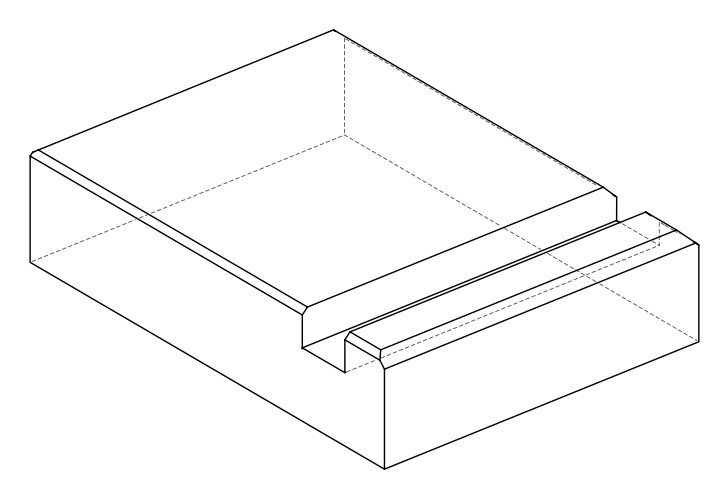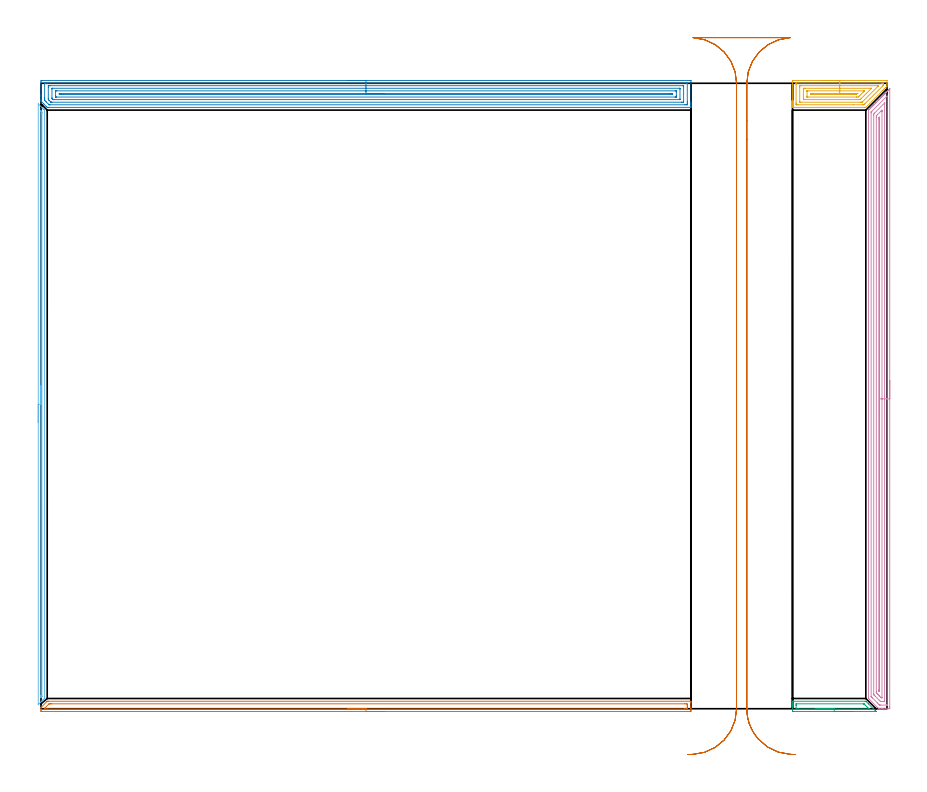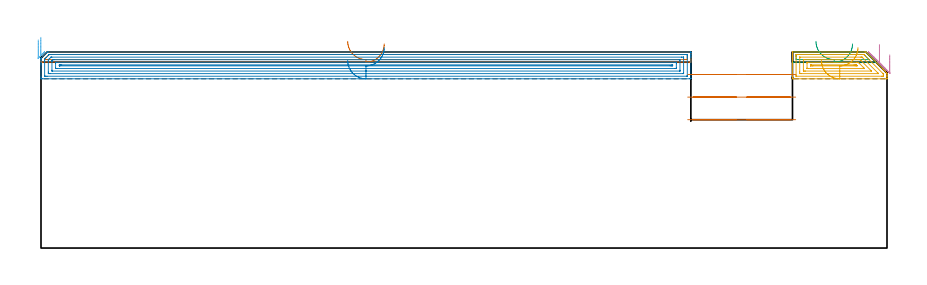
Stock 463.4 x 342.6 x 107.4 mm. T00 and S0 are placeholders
(PLAN: 7 operations, 1 tool changes, 52.4 min)
(1 AREA_MILL | FG_CHAMFER_SURFACE | UGT0205_001 | 5.88 min | 5641 mm3)
(2 AREA_MILL_1 | FG_CHAMFER_SURFACE_1 | UGT0205_001 | 17.27 min | 39229 mm3)
(3 AREA_MILL_2 | FG_CHAMFER_SURFACE_2 | UGT0205_001 | 0.89 min | 844 mm3)
(4 AREA_MILL_3 | FG_CHAMFER_SURFACE_3 | UGT0205_001 | 13.47 min | 22923 mm3)
(5 AREA_MILL_4 | FG_CHAMFER_SURFACE_4 | UGT0205_001 | 2.47 min | 5653 mm3)
(6 AREA_MILL_5 | FG_CHAMFER_SURFACE_5 | UGT0205_001 | 5.36 min | 1869 mm3)
(7 MILL_RECTANGULAR_SLOT | SLOT_RECTANGULAR | UGT0201_020 | Follow Part, ap 12.5, ae 75% | 7.02 min | 705094 mm3)
(TOOL UGT0205_001 | Chamfer Mill 20 x 3 x 45 deg. | D20 FL50 Z2)
(TOOL UGT0201_020 | End mill 50 mm | D50 FL50 Z4)
(OP 1 AREA_MILL)
G17 G21 G94 G90
T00 M6
G54
G17 G0 G90 X188. Y-1.5 S1061 M3
G43 Z117.4 H0
Z111.8
G94 G1 X187.962 Z110.928 F250.
X187.848 Z110.064
X187.659 Z109.212
X187.397 Z108.38
X187.063 Z107.574
X186.66 Z106.8
X186.192 Z106.064
X185.66 Z105.372
X185.071 Z104.729
X184.428 Z104.14
X183.736 Z103.608
X183. Z103.14
X182.226 Z102.737
X181.42 Z102.403
X180.588 Z102.141
X179.736 Z101.952
X178.872 Z101.838
X178. Z101.8
X0.621
X0.462 Y-1.499 Z101.801
X0.175 Y-1.496 Z101.804
X0.002 Y-1.491 Z101.805
X0. Y-1.273 Z102.023
Y-0.926 Z102.37
Y-0.23 Z103.07
Y0.507 Z103.806
X0.002 Y0.683 Z103.975
X0.008 Y0.711 Z104.003
X0.154 Y0.855 Z104.154
X3.27 Y3.971 Z107.269
X3.302 Y4.003 Z107.302
X3.4 Y4.101 Z107.399
X4.141 Y4.1 Z107.4
X355.825
X355.99 Y4.097 Z107.388
X355.992 Y4.052 Z107.343
X356. Y3.651 Z106.95
Y3.331 Z106.631
Y2.635 Z105.93
Y1.397 Z104.694
Y0.855 Z104.149
Y0.236 Z103.531
Y-0.035 Z103.26
Y-0.654 Z102.642
X355.998 Y-0.926 Z102.37
X355.992 Y-1.491 Z101.805
X355.948 Y-1.493 Z101.804
X355.379 Y-1.5 Z101.8
X178.
Y-0.086 Z103.214
X3.302
X2.456 Y-0.082 Z103.218
X2.409 Y-0.079 Z103.221
X2.01 Y-0.035 Z103.265
Y0.168 Z103.468
X2.021 Y0.259 Z103.559
X2.066 Y0.306 Z103.606
X2.409 Y0.658 Z103.958
X4.196 Y2.445 Z105.745
X4.293 Y2.538 Z105.838
X4.397 Y2.635 Z105.935
X5.043 Y2.682 Z105.982
X5.089 Y2.683 Z105.983
X5.933 Y2.686 Z105.986
X352.698
X353.544 Y2.682 Z105.982
X353.591 Y2.679 Z105.979
X353.99 Y2.635 Z105.935
X353.997 Y2.231 Z105.531
X353.999 Y1.745 Z105.045
X354. Y1.338 Z104.638
X353.999 Y0.855 Z104.155
X353.998 Y0.45 Z103.75
X353.99 Y-0.035 Z103.265
X353.636 Y-0.079 Z103.221
X353.591 Y-0.082 Z103.218
X352.748 Y-0.086 Z103.214
X352.698
X178.
X177.128 Z103.252
X176.264 Z103.366
X175.412 Z103.555
X174.58 Z103.817
X173.774 Z104.151
X173. Z104.554
X172.264 Z105.023
X171.572 Z105.554
X170.929 Z106.143
X170.34 Z106.786
X169.808 Z107.478
X169.34 Z108.214
X168.937 Z108.988
X168.603 Z109.794
X168.341 Z110.626
X168.152 Z111.478
X168.038 Z112.343
X168. Z113.214
G0 Z117.4
M5
M2
(OP 2 AREA_MILL_1)
G17 G21 G94 G90
T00 M6
G54
G17 G0 G90 X168. Y344.1 S1061 M3
G43 Z117.4 H0
Z102.7
G94 G1 X168.038 Z101.828 F250.
X168.152 Z100.964
X168.341 Z100.112
X168.603 Z99.28
X168.937 Z98.474
X169.34 Z97.7
X169.808 Z96.964
X170.34 Z96.272
X170.929 Z95.629
X171.572 Z95.04
X172.264 Z94.508
X173. Z94.04
X173.774 Z93.637
X174.58 Z93.303
X175.412 Z93.041
X176.264 Z92.852
X177.128 Z92.738
X178. Z92.7
X355.379
X355.916 Y344.095 Z92.703
X355.99 Y344.092 Z92.706
X356. Y344.012 Z92.785
Y332.378 Z104.417
Y331.845 Z104.952
Y331.503 Z105.293
Y330.97 Z105.826
Y330.629 Z106.166
Y329.945 Z106.854
Y329.677 Z107.123
X355.997 Y329.536 Z107.256
X355.99 Y329.402 Z107.388
X355.825 Y329.4 Z107.4
X4.196
X3.398 Y329.404 Z107.393
X3.394 Y329.405 Z107.392
X2.799 Y330. Z106.798
X1.539 Y331.261 Z105.539
X0.373 Y332.427 Z104.372
X0.175 Y332.627 Z104.172
X0.01 Y332.801 Z103.999
X0.008 Y332.815 Z103.985
X0. Y333.157 Z103.643
Y333.443 Z103.357
Y334.127 Z102.668
Y335.343 Z101.454
Y335.876 Z100.919
Y336.484 Z100.312
Y343.138 Z93.659
X0.006 Y343.746 Z93.051
X0.01 Y344.093 Z92.704
X0.263 Y344.097 Z92.702
X0.621 Y344.1 Z92.7
X178.
Y342.686 Z94.114
X353.591 Y342.685 Z94.115
X353.783 Y342.684 Z94.116
X353.944 Y342.681 Z94.119
X353.979 Y342.679 Z94.121
X353.99 Y342.663 Z94.137
X353.993 Y342.632 Z94.168
X353.999 Y342.473 Z94.327
X354. Y332.378 Z104.422
Y331.503 Z105.297
X353.999 Y331.104 Z105.696
X353.995 Y330.97 Z105.83
X353.99 Y330.864 Z105.936
X353.979 Y330.821 Z105.979
X353.943 Y330.82 Z105.98
X353.591 Y330.816 Z105.984
X353.401 Y330.815 Z105.985
X352.698 Y330.814 Z105.986
X4.899
X4.548 Y330.817 Z105.983
X4.461 Y330.819 Z105.981
X4.443 Y330.821 Z105.979
X4.413 Y330.846 Z105.954
X4.353 Y330.901 Z105.899
X4.196 Y331.054 Z105.746
X2.873 Y332.378 Z104.422
X2.409 Y332.844 Z103.956
X2.01 Y333.252 Z103.548
X2.003 Y333.649 Z103.151
X2.001 Y334.127 Z102.673
X2. Y334.526 Z102.274
X2.001 Y342.396 Z94.404
X2.005 Y342.53 Z94.27
X2.01 Y342.636 Z94.164
X2.021 Y342.679 Z94.121
X2.057 Y342.68 Z94.12
X2.409 Y342.684 Z94.116
X2.599 Y342.685 Z94.115
X3.302 Y342.686 Z94.114
X178.
Y341.272 Z95.528
X351.652 Y341.271 Z95.529
X351.804 Y341.27 Z95.53
X351.956 Y341.266 Z95.534
X351.99 Y341.264 Z95.536
X351.994 Y341.237 Z95.563
X351.997 Y341.186 Z95.614
X351.999 Y341.122 Z95.678
X352. Y340.931 Z95.869
X351.999 Y332.569 Z104.231
X351.997 Y332.378 Z104.422
X351.993 Y332.282 Z104.518
X351.99 Y332.24 Z104.56
X351.95 Y332.235 Z104.565
X351.804 Y332.233 Z104.567
X351.063 Y332.229 Z104.571
X350.911
X5.983
X5.831 Y332.231 Z104.569
X5.527 Y332.235 Z104.565
X5.469 Y332.242 Z104.558
X5.448 Y332.259 Z104.541
X5.405 Y332.298 Z104.502
X5.322 Y332.378 Z104.422
X5.089 Y332.61 Z104.19
X4.448 Y333.252 Z103.548
X4.196 Y333.506 Z103.294
X4.046 Y333.665 Z103.135
X4.01 Y333.707 Z103.093
X4.006 Y333.807 Z102.993
X4.002 Y333.935 Z102.865
X4.001 Y334.127 Z102.673
X4. Y334.318 Z102.482
Y340.439 Z96.361
X4.004 Y341.122 Z95.678
X4.007 Y341.218 Z95.582
X4.01 Y341.26 Z95.54
X4.05 Y341.265 Z95.535
X4.196 Y341.267 Z95.533
X4.937 Y341.271 Z95.529
X5.089 Y341.272 Z95.528
X178.
Y339.857 Z96.943
X349.857 Y339.856 Z96.944
X349.908 Y339.855 Z96.945
X349.961 Y339.85 Z96.95
X349.99 Y339.844 Z96.956
X349.992 Y339.798 Z97.002
X350. Y339.39 Z97.41
Y334.127 Z102.673
X349.992 Y333.698 Z103.102
X349.99 Y333.651 Z103.149
X349.914 Y333.647 Z103.153
X349.783 Y333.644 Z103.156
X349.618 Y333.643 Z103.157
X7.371
X6.877 Y333.644 Z103.156
X6.712 Y333.646 Z103.154
X6.581 Y333.65 Z103.15
X6.504 Y333.657 Z103.143
X6.451 Y333.707 Z103.093
X6.033 Y334.127 Z102.673
X6.01 Y334.155 Z102.645
X6.005 Y334.18 Z102.62
X6.002 Y334.234 Z102.566
X6. Y334.341 Z102.459
Y334.555 Z102.245
Y339.374 Z97.426
X6.008 Y339.802 Z96.998
X6.01 Y339.849 Z96.951
X6.086 Y339.853 Z96.947
X6.217 Y339.856 Z96.944
X6.382 Y339.857 Z96.943
X178.
Y338.443 Z98.357
X347.393
X347.769 Y338.44 Z98.36
X347.956 Y338.436 Z98.364
X347.991 Y338.433 Z98.367
X347.994 Y338.4 Z98.4
X347.997 Y338.347 Z98.453
X348. Y337.85 Z98.95
Y335.876 Z100.924
X347.999 Y335.227 Z101.573
X347.995 Y335.133 Z101.667
X347.99 Y335.078 Z101.722
X347.982 Y335.063 Z101.737
X347.963 Y335.062 Z101.738
X347.754 Y335.059 Z101.741
X347.336 Y335.057 Z101.743
X8.607
X8.231 Y335.06 Z101.74
X8.044 Y335.064 Z101.736
X8.009 Y335.067 Z101.733
X8.006 Y335.1 Z101.7
X8.003 Y335.153 Z101.647
X8. Y335.651 Z101.149
X8.001 Y338.273 Z98.527
X8.005 Y338.367 Z98.433
X8.01 Y338.422 Z98.378
X8.018 Y338.437 Z98.363
X8.037 Y338.438 Z98.362
X8.246 Y338.441 Z98.359
X8.664 Y338.443 Z98.357
X178.
Y337.029 Z99.771
X344.655
X345.265 Y337.028 Z99.772
X345.549 Y337.026 Z99.774
X345.833 Y337.022 Z99.778
X345.99 Y337.009 Z99.791
X345.994 Y336.897 Z99.903
X345.995 Y336.75 Z100.05
X345.992 Y336.53 Z100.27
X345.99 Y336.481 Z100.319
X345.928 Y336.477 Z100.323
X345.831 Y336.474 Z100.326
X345.549 Y336.472 Z100.328
X11.345 Y336.471 Z100.329
X10.735 Y336.472 Z100.328
X10.451 Y336.474 Z100.326
X10.167 Y336.478 Z100.322
X10.01 Y336.492 Z100.308
X10.006 Y336.603 Z100.197
X10.005 Y336.75 Z100.05
X10.008 Y336.97 Z99.83
X10.01 Y337.019 Z99.781
X10.072 Y337.023 Z99.777
X10.169 Y337.026 Z99.774
X10.451 Y337.028 Z99.772
X178. Y337.029 Z99.771
X178.872 Z99.809
X179.736 Z99.923
X180.588 Z100.112
X181.42 Z100.374
X182.226 Z100.708
X183. Z101.111
X183.736 Z101.58
X184.428 Z102.111
X185.071 Z102.7
X185.66 Z103.343
X186.192 Z104.035
X186.66 Z104.771
X187.063 Z105.545
X187.397 Z106.351
X187.659 Z107.183
X187.848 Z108.035
X187.962 Z108.9
X188. Z109.771
G0 Z117.4
M5
M2
(OP 3 AREA_MILL_2)
G17 G21 G94 G90
T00 M6
G54
G17 G0 G90 X444.5 Y-1.5 S1061 M3
G43 Z117.4 H0
Z111.8
G94 G1 X444.462 Z110.928 F250.
X444.348 Z110.064
X444.159 Z109.212
X443.897 Z108.38
X443.563 Z107.574
X443.16 Z106.8
X442.692 Z106.064
X442.16 Z105.372
X441.571 Z104.729
X440.928 Z104.14
X440.236 Z103.608
X439.5 Z103.14
X438.726 Z102.737
X437.92 Z102.403
X437.088 Z102.141
X436.237 Z101.952
X435.372 Z101.838
X434.5 Z101.8
X412.199
X411.631 Y-1.493 Z101.803
X411.607 Y-1.491 Z101.805
X411.6 Y-0.926 Z102.37
Y0.855 Z104.149
Y1.439 Z104.736
Y1.745 Z105.041
Y2.329 Z105.625
Y2.635 Z105.93
Y3.248 Z106.547
Y3.705 Z107.004
X411.607 Y4.057 Z107.349
X411.61 Y4.105 Z107.395
X411.75 Y4.1 Z107.4
X451.448
X451.795 Y4.098 Z107.388
X452.05 Y3.85 Z107.15
X453.298 Y2.603 Z105.902
X457.098 Y-1.198 Z102.102
X457.272 Y-1.371 Z101.926
X457.395 Y-1.495 Z101.803
X457.396 Y-1.498 Z101.8
X457.395 Y-1.499 Z101.799
X457.271 Y-1.5 Z101.8
X434.5
Y-0.086 Z103.214
X414.876
X414.03 Y-0.082 Z103.218
X413.983 Y-0.079 Z103.221
X413.61 Y-0.035 Z103.265
X413.603 Y0.344 Z103.644
X413.6 Y1.745 Z105.045
X413.601 Y2.127 Z105.427
X413.608 Y2.635 Z105.935
X413.61 Y2.676 Z105.976
X413.782 Y2.682 Z105.982
X413.883 Y2.685 Z105.985
X450.556
X450.607 Y2.684 Z105.984
X450.707 Y2.68 Z105.98
X450.762 Y2.677 Z105.977
X450.778 Y2.665 Z105.965
X450.812 Y2.635 Z105.935
X451.448 Y2.002 Z105.302
X452.34 Y1.11 Z104.41
X453.232 Y0.218 Z103.518
X453.483 Y-0.035 Z103.265
X453.516 Y-0.073 Z103.227
X453.518 Y-0.077 Z103.223
X453.5 Y-0.079 Z103.221
X453.435 Y-0.083 Z103.217
X453.334 Y-0.085 Z103.215
X453.283 Y-0.086 Z103.214
X434.5
X433.628 Z103.252
X432.764 Z103.366
X431.912 Z103.555
X431.08 Z103.817
X430.274 Z104.151
X429.5 Z104.554
X428.764 Z105.023
X428.072 Z105.554
X427.429 Z106.143
X426.84 Z106.786
X426.309 Z107.478
X425.84 Z108.214
X425.437 Z108.988
X425.103 Z109.794
X424.841 Z110.626
X424.652 Z111.478
X424.538 Z112.343
X424.5 Z113.214
G0 Z117.4
M5
M2
(OP 4 AREA_MILL_3)
G17 G21 G94 G90
T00 M6
G54
G17 G0 G90 X464.9 Y179.75 S1061 M3
G43 Z117.4 H0
Z105.8
G94 G1 Y179.712 Z104.928 F250.
Y179.598 Z104.064
Y179.409 Z103.212
Y179.147 Z102.38
Y178.813 Z101.574
Y178.41 Z100.8
Y177.942 Z100.064
Y177.411 Z99.372
Y176.821 Z98.729
Y176.178 Z98.14
Y175.486 Z97.609
Y174.75 Z97.14
Y173.976 Z96.737
Y173.17 Z96.403
Y172.338 Z96.141
Y171.487 Z95.952
Y170.622 Z95.838
Y169.75 Z95.8
Y1.002
X464.899 Y0.607 Z95.801
X464.894 Y0.116 Z95.803
X464.891 Y0.009 Z95.805
X464.407 Y0. Z96.289
X462.638 Z98.057
X461.188 Z99.509
X460.869 Z99.827
X460.232 Z100.468
X458.905 Y0.001 Z101.794
X458.888 Y0.012 Z101.812
X458.853 Y0.047 Z101.847
X458.658 Y0.241 Z102.039
X458.216 Y0.684 Z102.483
X453.743 Y5.157 Z106.957
X453.404 Y5.497 Z107.294
X453.306 Y5.597 Z107.392
X453.3 Y5.963 Z107.4
Y327.736
X453.304 Y327.895 Z107.389
X453.321 Y327.917 Z107.373
X453.557 Y328.157 Z107.143
X453.582 Y328.182 Z107.118
X454.236 Y328.837 Z106.461
X454.405 Y329.005 Z106.295
X454.475 Y329.075 Z106.225
X455.12 Y329.721 Z105.577
X455.266 Y329.866 Z105.434
X455.367 Y329.967 Z105.333
X455.562 Y330.163 Z105.136
X455.663 Y330.265 Z105.034
X456.004 Y330.606 Z104.693
X456.127 Y330.727 Z104.573
X456.26 Y330.86 Z104.44
X456.447 Y331.048 Z104.251
X456.556 Y331.157 Z104.141
X457.152 Y331.752 Z103.547
X457.331 Y331.932 Z103.366
X457.448 Y332.05 Z103.249
X458.045 Y332.645 Z102.655
X458.216 Y332.817 Z102.482
X458.937 Y333.537 Z101.762
X459.1 Y333.702 Z101.597
X459.83 Y334.43 Z100.869
X459.984 Y334.586 Z100.712
X460.422 Y335.022 Z100.278
X460.722 Y335.323 Z99.977
X460.869 Y335.471 Z99.828
X461.292 Y335.892 Z99.408
X461.311 Y335.911 Z99.389
X461.615 Y336.215 Z99.084
X461.753 Y336.355 Z98.943
X462.153 Y336.753 Z98.547
X462.24 Y336.84 Z98.46
X462.507 Y337.108 Z98.191
X462.638 Y337.24 Z98.058
X463.014 Y337.614 Z97.686
X463.149 Y337.75 Z97.55
X463.399 Y338. Z97.299
X463.522 Y338.124 Z97.174
X463.875 Y338.475 Z96.824
X464.058 Y338.659 Z96.641
X464.292 Y338.893 Z96.406
X464.407 Y339.009 Z96.289
X464.736 Y339.337 Z95.963
X464.849 Y339.449 Z95.851
X464.89 Y339.488 Z95.81
X464.897 Y339.489 Z95.803
X464.9 Y339.488 Z95.8
Y169.75
X463.486 Z97.214
X463.485 Y2.178 Z97.215
X463.484 Y2.072 Z97.216
X463.481 Y2.02 Z97.219
X463.48 Y2.013 Z97.22
X463.466 Y2.009 Z97.234
X463.415 Y2.005 Z97.285
X463.026 Y2.001 Z97.674
X459.984 Z100.716
X459.485 Y2.004 Z101.215
X459.392 Y2.01 Z101.308
X459.335 Y2.027 Z101.365
X459.243 Y2.114 Z101.457
X459.1 Y2.251 Z101.6
X458.957 Y2.392 Z101.743
X458.216 Y3.134 Z102.484
X455.387 Y5.963 Z105.313
X455.209 Y6.143 Z105.491
X454.843 Y6.515 Z105.857
X454.738 Y6.624 Z105.962
X454.721 Y6.661 Z105.979
X454.718 Y6.712 Z105.982
X454.715 Y6.818 Z105.985
Y326.397
X454.721 Y326.823 Z105.979
X454.729 Y326.868 Z105.971
X454.758 Y326.901 Z105.942
X454.814 Y326.962 Z105.886
X454.908 Y327.057 Z105.792
X455.139 Y327.289 Z105.561
X463.261 Y335.411 Z97.439
X463.349 Y335.497 Z97.351
X463.441 Y335.583 Z97.259
X463.472 Y335.611 Z97.228
X463.484 Y335.361 Z97.216
X463.485 Y335.323 Z97.215
X463.486 Y169.75 Z97.214
X462.072 Z98.628
X462.071 Y5.07 Z98.629
X462.07 Y4.75 Z98.63
X462.066 Y4.178 Z98.634
X462.064 Y4.026 Z98.636
X461.92 Y4.009 Z98.78
X461.753 Y4.005 Z98.947
X461.044 Y4. Z99.656
X460.869 Z99.831
X460.159 Y4.001 Z100.541
X459.984 Y4.005 Z100.716
X459.811 Y4.01 Z100.889
X459.63 Y4.178 Z101.07
X459.1 Y4.701 Z101.6
X456.944 Y6.855 Z103.756
X456.447 Y7.353 Z104.253
X456.252 Y7.553 Z104.448
X456.155 Y7.655 Z104.545
X456.135 Y7.679 Z104.565
X456.133 Y7.703 Z104.567
X456.131 Y7.748 Z104.569
X456.129 Y8.069 Z104.571
Y324.932
X456.132 Y325.504 Z104.568
X456.135 Y325.819 Z104.565
X456.447 Y326.144 Z104.253
X456.571 Y326.271 Z104.129
X462.052 Y331.752 Z98.648
X462.06 Y331.756 Z98.64
X462.063 Z98.637
X462.065 Y331.752 Z98.635
X462.07 Y331.548 Z98.63
X462.071 Y331.432 Z98.629
X462.072 Y169.75 Z98.628
X460.657 Z100.043
Y6.177
X460.656 Y6.079 Z100.044
X460.653 Y6.021 Z100.047
X460.65 Y6.011 Z100.05
X460.645 Y6.007 Z100.055
X460.62 Y6.004 Z100.08
X460.408 Z100.292
X460.302 Y6.007 Z100.398
X460.252 Y6.01 Z100.448
X460.182 Y6.076 Z100.518
X459.984 Y6.268 Z100.716
X459.393 Y6.855 Z101.307
X459.1 Y7.149 Z101.6
X458.501 Y7.748 Z102.199
X458.216 Y8.035 Z102.484
X457.618 Y8.64 Z103.082
X457.55 Y8.73 Z103.15
X457.547 Y8.811 Z103.153
X457.545 Y8.98 Z103.155
X457.543 Y9.319 Z103.157
Y9.533
Y323.719
X457.544 Y324.397 Z103.156
X457.547 Y324.612 Z103.153
X457.55 Y324.777 Z103.15
X457.651 Y324.891 Z103.049
X457.793 Y325.038 Z102.907
X458.216 Y325.467 Z102.484
X459.984 Y327.236 Z100.716
X460.258 Y327.509 Z100.442
X460.456 Y327.706 Z100.244
X460.521 Y327.767 Z100.179
X460.598 Y327.837 Z100.102
X460.651 Y327.877 Z100.049
X460.653 Y327.791 Z100.047
X460.656 Y327.504 Z100.044
X460.657 Y327.289 Z100.043
Y327.15
Y169.75
X459.243 Z101.457
Y10.282
X459.237 Y9.533 Z101.463
X459.236 Y9.503 Z101.464
X459.176 Y9.533 Z101.524
X459.1 Y9.602 Z101.6
X458.999 Y9.703 Z101.701
X458.975 Y9.731 Z101.725
X458.966 Y9.743 Z101.734
X458.963 Y9.8 Z101.737
X458.959 Y9.992 Z101.741
X458.957 Y10.281 Z101.743
Y10.426
Y322.971
X458.963 Y323.719 Z101.737
X458.964 Y323.751 Z101.736
X458.982 Y323.775 Z101.718
X459.011 Y323.809 Z101.689
X459.1 Y323.898 Z101.6
X459.194 Y323.984 Z101.506
X459.237 Y324.02 Z101.463
X459.239 Y323.96 Z101.461
X459.241 Y323.864 Z101.459
X459.243 Y323.719 Z101.457
Y323.575
Y169.75
Y168.879 Z101.495
Y168.014 Z101.609
Y167.162 Z101.798
Y166.33 Z102.06
Y165.524 Z102.394
Y164.75 Z102.797
Y164.014 Z103.265
Y163.322 Z103.796
Y162.679 Z104.386
Y162.09 Z105.029
Y161.559 Z105.721
Y161.09 Z106.457
Y160.687 Z107.231
Y160.353 Z108.037
Y160.091 Z108.869
Y159.902 Z109.72
Y159.788 Z110.585
Y159.75 Z111.457
G0 Z117.4
M5
M2
(OP 5 AREA_MILL_4)
G17 G21 G94 G90
T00 M6
G54
G17 G0 G90 X427.5 Y344.1 S1061 M3
G43 Z117.4 H0
Z102.7
G94 G1 X427.538 Z101.829 F250.
X427.652 Z100.964
X427.841 Z100.112
X428.103 Z99.28
X428.437 Z98.474
X428.84 Z97.7
X429.308 Z96.964
X429.84 Z96.272
X430.429 Z95.629
X431.072 Z95.04
X431.764 Z94.509
X432.5 Z94.04
X433.274 Z93.637
X434.08 Z93.303
X434.912 Z93.041
X435.764 Z92.852
X436.628 Z92.738
X437.5 Z92.7
X463.021
X463.285 Y344.096 Z92.704
X463.398 Y344.092 Z92.706
X463.4 Y343.971 Z92.826
Y342.871 Z93.924
Y342.42 Z94.378
Y341.997 Z94.802
X463.399 Y341.072 Z95.728
X463.39 Y341.002 Z95.797
X463.246 Y340.846 Z95.953
X462.841 Y340.44 Z96.358
X462.65 Y340.248 Z96.548
X462.106 Y339.706 Z97.094
X461.775 Y339.373 Z97.423
X461.272 Y338.872 Z97.928
X460.901 Y338.499 Z98.297
X451.8 Y329.401 Z107.398
X451.282 Y329.4 Z107.4
X411.715
X411.61 Y329.403 Z107.389
X411.602 Y329.489 Z107.303
X411.6 Y329.582 Z107.216
Y330.205 Z106.594
Y331.052 Z105.747
Y331.503 Z105.293
Y331.728 Z105.068
Y332.378 Z104.419
Y332.603 Z104.194
Y333.252 Z103.542
Y343.196 Z93.6
X411.605 Y343.746 Z93.051
X411.61 Y344.092 Z92.705
X411.803 Y344.096 Z92.701
X412.159 Y344.1 Z92.7
X437.5
Y342.686 Z94.114
X460.362
X461.062 Y342.684 Z94.116
X461.255 Y342.682 Z94.118
X461.37 Y342.679 Z94.121
X461.39 Y342.642 Z94.158
X461.396 Y342.543 Z94.257
X461.399 Y341.997 Z94.803
Y341.666 Z95.134
X461.394 Y341.53 Z95.27
X461.39 Y341.463 Z95.337
X461.354 Y341.416 Z95.384
X461.068 Y341.117 Z95.683
X451.282 Y331.332 Z105.468
X450.921 Y330.983 Z105.817
X450.738 Y330.821 Z105.979
X450.393 Y330.817 Z105.983
X450.203 Y330.815 Z105.985
X445.091 Y330.814 Z105.986
X414.638
X413.938 Y330.816 Z105.984
X413.745 Y330.818 Z105.982
X413.63 Y330.821 Z105.979
X413.61 Y330.858 Z105.942
X413.604 Y330.957 Z105.843
X413.601 Y331.503 Z105.297
X413.6 Y331.835 Z104.965
X413.601 Y341.997 Z94.803
X413.602 Y342.327 Z94.473
X413.61 Y342.66 Z94.14
X413.617 Y342.68 Z94.12
X413.632 Y342.682 Z94.118
X413.675 Y342.684 Z94.116
X413.762 Y342.685 Z94.115
X413.938 Y342.686 Z94.114
X437.5
Y341.271 Z95.529
X458.395
X458.547 Y341.27 Z95.53
X458.647 Y341.268 Z95.532
X458.727 Y341.265 Z95.535
X458.75 Y341.261 Z95.539
X458.728 Y341.236 Z95.564
X458.621 Y341.122 Z95.678
X458.51 Y341.01 Z95.791
X458.395 Y340.894 Z95.906
X450.133 Y332.633 Z104.167
X449.876 Y332.378 Z104.422
X449.749 Y332.257 Z104.543
X449.73 Y332.241 Z104.559
X449.704 Y332.235 Z104.565
X449.652 Y332.232 Z104.568
X449.504 Y332.23 Z104.57
X448.766 Y332.228 Z104.572
X415.716 Y332.229 Z104.571
X415.666 Y332.231 Z104.569
X415.627 Y332.234 Z104.566
X415.61 Y332.237 Z104.563
X415.608 Y332.264 Z104.536
X415.603 Y332.378 Z104.422
X415.6 Y332.491 Z104.309
Y340.362 Z96.438
X415.603 Y341.122 Z95.678
X415.605 Y341.231 Z95.569
X415.612 Y341.265 Z95.535
X415.641 Y341.267 Z95.533
X415.716 Y341.269 Z95.531
X416.454 Y341.271 Z95.529
X416.605
X437.5
Y339.857 Z96.943
X454.58
X454.838 Y339.856 Z96.944
X454.875 Y339.853 Z96.947
X454.887 Y339.851 Z96.949
X454.882 Y339.838 Z96.962
X454.871 Y339.822 Z96.978
X454.861 Y339.811 Z96.989
X454.838 Y339.787 Z97.013
X449.178 Y334.127 Z102.673
X448.898 Y333.848 Z102.952
X448.801 Y333.755 Z103.045
X448.721 Y333.682 Z103.118
X448.672 Y333.65 Z103.15
X448.614 Y333.648 Z103.152
X448.216 Y333.644 Z103.156
X447.725 Y333.643 Z103.157
X447.328
X417.986
X417.695 Y333.645 Z103.155
X417.637 Y333.647 Z103.153
X417.617 Y333.649 Z103.151
X417.61 Y333.671 Z103.129
X417.606 Y333.74 Z103.06
X417.6 Y334.022 Z102.778
X417.601 Y339.373 Z97.427
X417.607 Y339.758 Z97.042
X417.61 Y339.848 Z96.952
X417.728 Y339.852 Z96.948
X417.893 Y339.856 Z96.944
X418.383 Y339.857 Z96.943
X418.781
X437.5
Y338.443 Z98.357
X450.45
X450.772 Y338.442 Z98.358
X450.933 Y338.44 Z98.36
X451.012 Y338.436 Z98.364
X451.025 Y338.434 Z98.366
X451.017 Y338.425 Z98.375
X450.749 Y338.149 Z98.651
X450.602 Y338.001 Z98.799
X450.393 Y337.791 Z99.009
X448.477 Y335.875 Z100.925
X448.104 Y335.503 Z101.297
X447.725 Y335.129 Z101.671
X447.657 Y335.068 Z101.732
X446.836 Y335.058 Z101.742
X446.779 Y335.057 Z101.743
X420.105
X419.742 Y335.06 Z101.74
X419.652 Y335.062 Z101.738
X419.615 Y335.063 Z101.737
X419.61 Y335.091 Z101.709
X419.606 Y335.173 Z101.627
X419.601 Y335.553 Z101.247
Y338.176 Z98.624
X419.604 Y338.361 Z98.439
X419.608 Y338.427 Z98.373
X419.612 Y338.437 Z98.363
X419.617 Y338.439 Z98.361
X419.642 Y338.441 Z98.359
X419.745 Y338.443 Z98.357
X420.162
X437.5
Y337.029 Z99.771
X445.947
X446.554 Y337.028 Z99.772
X446.836 Y337.025 Z99.775
X447.103 Y337.022 Z99.778
X446.895 Y336.75 Z100.05
X446.868 Y336.718 Z100.082
X446.836 Y336.685 Z100.115
X446.665 Y336.524 Z100.276
X446.604 Y336.478 Z100.322
X446.533 Y336.476 Z100.324
X446.229 Y336.473 Z100.327
X445.947 Y336.472 Z100.328
X445.341 Y336.471 Z100.329
X421.94 Y336.472 Z100.328
X421.657 Y336.474 Z100.326
X421.621 Y336.477 Z100.323
X421.61 Y336.479 Z100.321
X421.607 Y336.491 Z100.309
X421.603 Y336.549 Z100.251
X421.601 Y336.639 Z100.161
Y336.75 Z100.05
X421.603 Y336.917 Z99.883
X421.607 Y337. Z99.8
X421.61 Y337.018 Z99.782
X421.619 Y337.022 Z99.778
X421.66 Y337.025 Z99.775
X421.94 Y337.027 Z99.773
X422.546 Y337.029 Z99.771
X422.829
X437.5
X438.372 Z99.809
X439.236 Z99.923
X440.088 Z100.112
X440.92 Z100.374
X441.726 Z100.708
X442.5 Z101.111
X443.236 Z101.58
X443.928 Z102.111
X444.571 Z102.7
X445.16 Z103.343
X445.692 Z104.035
X446.16 Z104.771
X446.563 Z105.545
X446.897 Z106.351
X447.159 Z107.183
X447.348 Z108.035
X447.462 Z108.9
X447.5 Z109.771
G0 Z117.4
M5
M2
(OP 6 AREA_MILL_5)
G17 G21 G94 G90
T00 M6
G54
G17 G0 G90 X-1.5 Y156.75 S1061 M3
G43 Z117.4 H0
Z114.
G94 G1 Y156.788 Z113.128 F250.
Y156.902 Z112.264
Y157.091 Z111.412
Y157.353 Z110.58
Y157.687 Z109.774
Y158.09 Z109.
Y158.558 Z108.264
Y159.089 Z107.572
Y159.679 Z106.929
Y160.322 Z106.34
Y161.014 Z105.808
Y161.75 Z105.34
Y162.524 Z104.937
Y163.33 Z104.603
Y164.162 Z104.341
Y165.013 Z104.152
Y165.878 Z104.038
Y166.75 Z104.
X-1.499 Y331.277 Z103.999
X-1.495 Y331.283 Z104.003
X-1.48 Y331.277 Z104.018
X-1.399 Y331.199 Z104.1
X0.725 Y329.075 Z106.224
X1.077 Y328.725 Z106.573
X1.501 Y328.299 Z107.001
X1.798 Y328.001 Z107.295
X1.894 Y327.902 Z107.391
X1.9 Y327.108 Z107.4
Y6.392
X1.894 Y5.598 Z107.391
X1.797 Y5.498 Z107.295
X1.515 Y5.213 Z107.01
X1.353 Y5.052 Z106.85
X1.241 Y4.94 Z106.739
X1.077 Y4.774 Z106.571
X0.906 Y4.605 Z106.404
X0.638 Y4.337 Z106.136
X0.46 Y4.158 Z105.956
X-0.125 Y3.575 Z105.374
X-0.823 Y2.877 Z104.676
X-1.496 Y2.203 Z104.003
X-1.498 Y2.205 Z104.002
X-1.5 Y2.873 Z104.
Y166.75
X-0.086 Z105.414
X-0.085 Y327.108 Z105.415
X-0.083 Y327.339 Z105.417
X-0.081 Y327.396 Z105.419
X-0.08 Y327.413 Z105.42
X-0.071 Y327.41 Z105.429
X-0.014 Y327.357 Z105.486
X0.24 Y327.108 Z105.74
X0.439 Y326.902 Z105.939
X0.471 Y326.868 Z105.971
X0.479 Y326.806 Z105.979
X0.482 Y326.661 Z105.982
X0.485 Y326.371 Z105.985
Y7.144
X0.482 Y6.846 Z105.982
X0.479 Y6.697 Z105.979
X0.472 Y6.633 Z105.972
X0.438 Y6.596 Z105.938
X0.24 Y6.392 Z105.74
X0.078 Y6.23 Z105.578
X-0.003 Y6.152 Z105.497
X-0.071 Y6.09 Z105.429
X-0.079 Y6.229 Z105.421
X-0.082 Y6.392 Z105.418
X-0.085 Y6.854 Z105.415
X-0.086 Y7.129 Z105.414
Y166.75
Y167.621 Z105.452
Y168.486 Z105.566
Y169.338 Z105.755
Y170.17 Z106.017
Y170.976 Z106.351
Y171.75 Z106.754
Y172.486 Z107.223
Y173.178 Z107.754
Y173.821 Z108.343
Y174.41 Z108.986
Y174.941 Z109.678
Y175.41 Z110.414
Y175.813 Z111.188
Y176.147 Z111.994
Y176.409 Z112.826
Y176.598 Z113.678
Y176.712 Z114.543
Y176.75 Z115.414
G0 Z117.4
M5
M2
(OP 7 MILL_RECTANGULAR_SLOT)
G17 G21 G94 G90
T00 M6
G54
G17 G0 G90 X413.372 Y-25.117 S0 M3
G43 Z117.4 H0
Z95.033
G94 G1 X410.376 Y-24.97 F250.
G2 X392.835 Y-16.518 R25. F500.
X387.883 Y-7.907 R25. F372.
X386.6 Y0. R25. F283.
G1 Y311.955
Y321.955 F356.
Y342.6 F500.
G2 X409.615 Y367.521 R25.
G1 X409.616 Y367.551
G3 X408.052 Y367.6 R25.
G1 X359.556
G3 X357.987 Y367.551 R25.
G1 X357.989 Y367.521
G2 X381. Y342.6 R25.
G1 Y0.
G2 X357.224 Y-24.97 R25.
G1 X354.228 Y-25.117 F250.
G0 X413.372 Z82.667
G1 X410.376 Y-24.97
G2 X392.835 Y-16.518 R25. F500.
X387.883 Y-7.907 R25. F371.
X386.6 Y0. R25. F282.
G1 Y311.955
Y321.955 F341.
Y342.6 F500.
G2 X410.375 Y367.57 R25.
G1 Y367.6
X357.225
Y367.57
G2 X381. Y342.6 R25.
G1 Y0.
G2 X357.224 Y-24.97 R25.
G1 X354.228 Y-25.117 F250.
G0 X413.372 Z70.3
G1 X410.376 Y-24.97
G2 X392.835 Y-16.518 R25. F500.
X387.883 Y-7.907 R25. F347.
X386.6 Y0. R25. F267.
G1 Y311.955
Y321.955 F317.
Y342.6 F500.
G2 X410.375 Y367.57 R25.
G1 Y367.6
X357.225
Y367.57
G2 X381. Y342.6 R25.
G1 Y0.
G2 X357.224 Y-24.97 R25.
G1 X354.228 Y-25.117 F250.
G0 Z117.4
M5
M2
